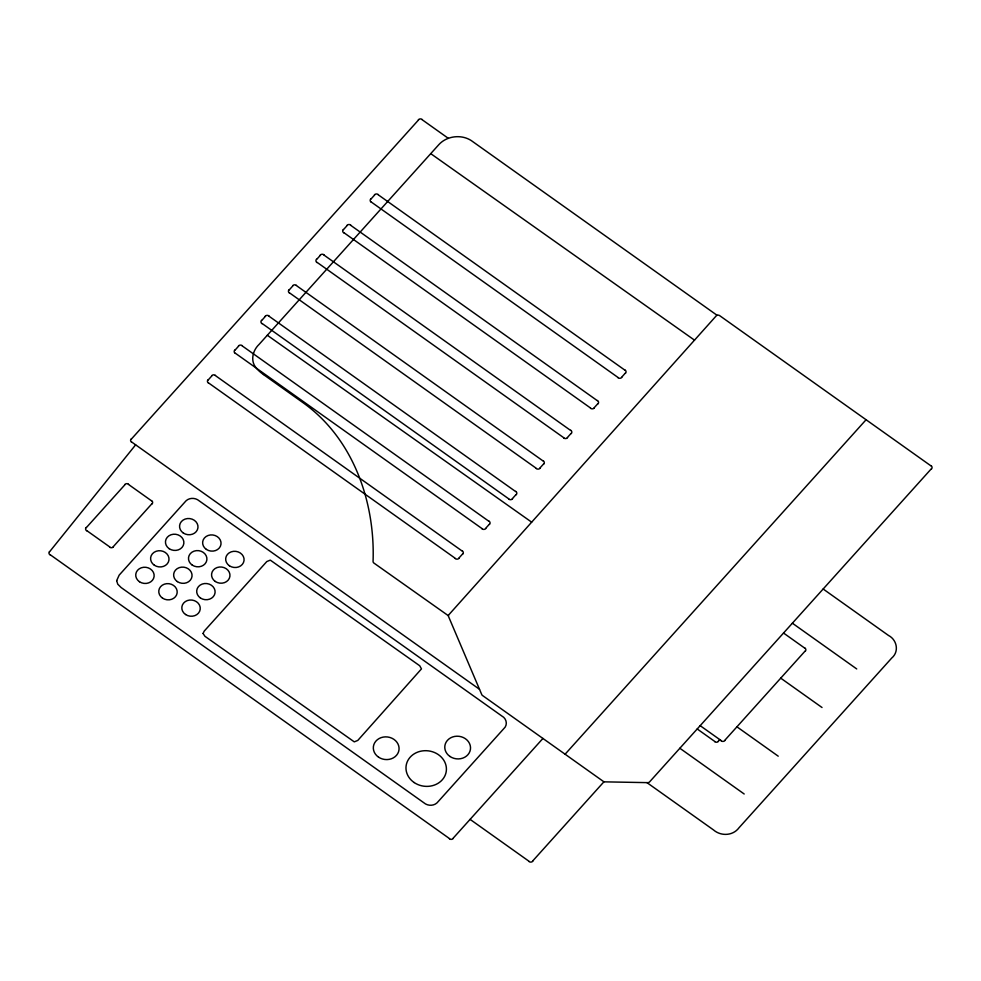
<?xml version="1.0" encoding="UTF-8"?>
<svg xmlns="http://www.w3.org/2000/svg" width="981" height="981" viewBox="0 0 981 981"><rect width="100%" height="100%" fill="white"/><g stroke="black" fill="none" stroke-linecap="round" stroke-linejoin="round"><path stroke-width="1.47" d="M49.602 551.727L135.636 444.834M931.3 468.82L649.618 781.857A2.502 2.195 7.2 0 1 647.693 782.642L604.811 781.857A2.428 2.134 7.2 0 1 603.29 781.367L482.542 695.529A2.428 2.134 7.2 0 1 481.757 694.585L448.611 616.669A2.551 2.244 7.2 0 1 448.427 615.798L448.464 615.774A2.403 2.121 7.2 0 1 448.955 614.633L716.191 315.907A2.44 2.146 7.2 0 1 719.6 315.6L930.871 465.803M131.368 439.083L418.58 119.903M208.193 379.954L211.908 375.821M234.95 350.217L238.665 346.097M261.694 320.493L265.41 316.36M289.199 289.935L292.914 285.802M316.691 259.376L320.407 255.244M343.448 229.652L347.164 225.52M370.941 199.094L374.656 194.961M86.353 527.606L124.992 484.663M113.232 546.724L151.883 503.78M458.838 558.14L462.554 554.02M485.583 528.416L489.298 524.283M512.34 498.679L516.055 494.559M539.832 468.121L543.548 464.001M567.337 437.575L571.052 433.443M594.094 407.838L597.809 403.706M621.586 377.28L625.302 373.148M453.001 838.375L542.922 738.448M565.093 754.217L866.076 419.745M532.585 861.097L604.002 781.722M718.264 741.231L719.76 739.576M724.714 740.397L805.094 651.077M717.086 315.293L472.928 141.755C462.983 133.968 447.348 135.317 438.863 144.612L259.107 344.38C252.608 350.45 249.922 361.449 256.642 368.402M448.464 615.774L374.031 563.143A2.453 2.146 7.2 0 1 373.062 561.39C375.208 501.978 353.319 438.973 303.779 403.228L263.448 374.546M430.733 153.637L694.511 340.149M267.31 335.257L531.665 522.162M421.989 119.608L448.354 138.358M378.065 194.679L624.86 370.131M371.382 202.111L618.177 377.575M350.573 225.238L597.368 400.689M343.877 232.669L590.685 408.121M823.157 589.005L888.455 635.43C897.014 639.771 899.405 651.666 891.717 658.055L739.012 827.756C733.003 835.947 720.888 836.413 713.457 829.901L646.945 782.617M323.816 254.962L570.611 430.426M317.133 262.393L563.928 437.857M792.378 623.205L856.72 668.944M296.323 285.52L543.118 460.984M783.537 633.039L804.653 648.061M289.628 292.951L536.435 468.415M780.729 678.153L822.029 707.509M268.819 316.078L515.626 491.542M262.135 323.509L508.931 498.973M242.074 345.803L488.869 521.267M235.379 353.246L482.186 528.698M736.939 726.823L778.227 756.179M215.317 375.539L462.112 551.003M700.176 725.67L721.305 740.68M697.209 728.969L714.867 741.526M208.622 382.97L455.429 558.434M679.858 748.258L744.187 793.997M131.797 442.1L479.525 689.312M128.401 484.369L151.442 500.764M86.782 530.623L109.835 547.006M470.095 819.38L529.176 861.392M50.105 554.657L449.592 838.657M804.812 647.889A2.673 2.354 7.2 0 1 805.291 651.225M724.922 740.545A2.673 2.354 7.2 0 1 721.145 740.863M515.773 491.358A2.673 2.354 7.2 0 1 516.251 494.694M512.548 498.826A2.673 2.354 7.2 0 1 508.771 499.145M208.475 383.142A2.673 2.354 7.2 0 1 207.997 379.806M211.712 375.686A2.673 2.354 7.2 0 1 215.477 375.367M489.029 521.095A2.673 2.354 7.2 0 1 489.507 524.43M485.791 528.551A2.673 2.354 7.2 0 1 482.027 528.869M263.484 374.509A35.757 31.417 7.2 0 1 256.593 368.439M462.272 550.819A2.673 2.354 7.2 0 1 462.75 554.155M459.034 558.287A2.673 2.354 7.2 0 1 455.27 558.606M570.77 430.254A2.673 2.354 7.2 0 1 571.249 433.59M567.533 437.71A2.673 2.354 7.2 0 1 563.768 438.029M597.527 400.518A2.673 2.354 7.2 0 1 598.005 403.853M594.29 407.986A2.673 2.354 7.2 0 1 590.525 408.292M543.278 460.8A2.673 2.354 7.2 0 1 543.756 464.136M540.04 468.268A2.673 2.354 7.2 0 1 536.276 468.587M625.02 369.96A2.673 2.354 7.2 0 1 625.498 373.295M621.782 377.427A2.673 2.354 7.2 0 1 618.018 377.746M371.223 202.282A2.673 2.354 7.2 0 1 370.744 198.947M374.46 194.814A2.673 2.354 7.2 0 1 378.225 194.508M931.018 465.632A2.673 2.354 7.2 0 1 931.496 468.967M532.781 861.244A2.673 2.354 7.2 0 1 529.017 861.563M453.197 838.522A2.673 2.354 7.2 0 1 449.433 838.829M49.982 554.805A2.636 2.318 7.2 0 1 49.418 551.604M131.638 442.272A2.673 2.354 7.2 0 1 131.16 438.936M418.384 119.756A2.673 2.354 7.2 0 1 422.149 119.437M235.232 353.418A2.673 2.354 7.2 0 1 234.741 350.082M238.457 345.95A2.673 2.354 7.2 0 1 242.221 345.631M343.73 232.84A2.673 2.354 7.2 0 1 343.24 229.505M346.955 225.372A2.673 2.354 7.2 0 1 350.72 225.066M261.976 323.681A2.673 2.354 7.2 0 1 261.498 320.346M265.213 316.225A2.673 2.354 7.2 0 1 268.978 315.907M316.973 262.565A2.673 2.354 7.2 0 1 316.495 259.229M320.211 255.109A2.673 2.354 7.2 0 1 323.975 254.79M718.472 741.378A2.673 2.354 7.2 0 1 714.708 741.697M289.481 293.123A2.673 2.354 7.2 0 1 288.99 289.787M292.706 285.667A2.673 2.354 7.2 0 1 296.47 285.348M113.44 546.858A2.673 2.354 7.2 0 1 109.676 547.177M86.635 530.795A2.673 2.354 7.2 0 1 86.144 527.459M124.795 484.516A2.673 2.354 7.2 0 1 128.56 484.197M151.601 500.592A2.673 2.354 7.2 0 1 152.08 503.915M116.665 580.642L117.745 584.173L121.092 587.509L423.817 802.74C428.01 806.407 434.841 806.149 438.237 801.526L503.682 728.785C507.999 725.18 506.699 718.46 501.843 716.02L199.278 500.911C195.084 497.244 188.254 497.49 184.857 502.125L119.167 575.136L116.665 580.642M203.079 633.468L204.931 636.289L354.288 741.869L357.795 740.422L421.462 668.895L419.721 665.756L270.29 560.126L266.795 561.561L204.195 631.139L203.079 633.468M154.336 565.215A9.234 8.106 7.2 0 0 168.965 560.016A9.234 8.106 7.2 0 0 156.126 551.285A9.234 8.106 7.2 0 0 154.336 565.215M192.239 565.093A9.234 8.106 7.2 0 0 206.868 559.881A9.234 8.106 7.2 0 0 194.042 551.15A9.234 8.106 7.2 0 0 192.239 565.093M200.431 597.993A9.234 8.106 7.2 0 0 215.06 592.782A9.234 8.106 7.2 0 0 202.221 584.063A9.234 8.106 7.2 0 0 200.431 597.993M449.997 756.486A12.912 11.343 7.2 0 0 470.451 749.214A12.912 11.343 7.2 0 0 452.511 737.001A12.912 11.343 7.2 0 0 449.997 756.486M183.312 533.014A9.234 8.106 7.2 0 0 197.941 527.803A9.234 8.106 7.2 0 0 185.115 519.072A9.234 8.106 7.2 0 0 183.312 533.014M378.543 757.148A12.912 11.343 7.2 0 0 398.997 749.876A12.912 11.343 7.2 0 0 381.057 737.663A12.912 11.343 7.2 0 0 378.543 757.148M229.407 565.779A9.234 8.106 7.2 0 0 244.036 560.58A9.234 8.106 7.2 0 0 231.209 551.849A9.234 8.106 7.2 0 0 229.407 565.779M162.515 598.128A9.234 8.106 7.2 0 0 177.144 592.916A9.234 8.106 7.2 0 0 164.317 584.186A9.234 8.106 7.2 0 0 162.515 598.128M185.568 614.511A9.234 8.106 7.2 0 0 200.198 609.299A9.234 8.106 7.2 0 0 187.359 600.568A9.234 8.106 7.2 0 0 185.568 614.511M215.293 581.475A9.234 8.106 7.2 0 0 229.922 576.264A9.234 8.106 7.2 0 0 217.083 567.545A9.234 8.106 7.2 0 0 215.293 581.475M169.198 548.698A9.234 8.106 7.2 0 0 183.827 543.499A9.234 8.106 7.2 0 0 170.988 534.768A9.234 8.106 7.2 0 0 169.198 548.698M177.377 581.61A9.234 8.106 7.2 0 0 192.006 576.399A9.234 8.106 7.2 0 0 179.18 567.668A9.234 8.106 7.2 0 0 177.377 581.61M139.474 581.733A9.234 8.106 7.2 0 0 154.103 576.534A9.234 8.106 7.2 0 0 141.264 567.803A9.234 8.106 7.2 0 0 139.474 581.733M414.166 782.544A20.27 17.817 7.2 0 0 446.294 771.115A20.27 17.817 7.2 0 0 418.114 751.949A20.27 17.817 7.2 0 0 414.166 782.544M206.366 549.397A9.234 8.106 7.2 0 0 220.995 544.197A9.234 8.106 7.2 0 0 208.156 535.467A9.234 8.106 7.2 0 0 206.366 549.397"/></g></svg>
